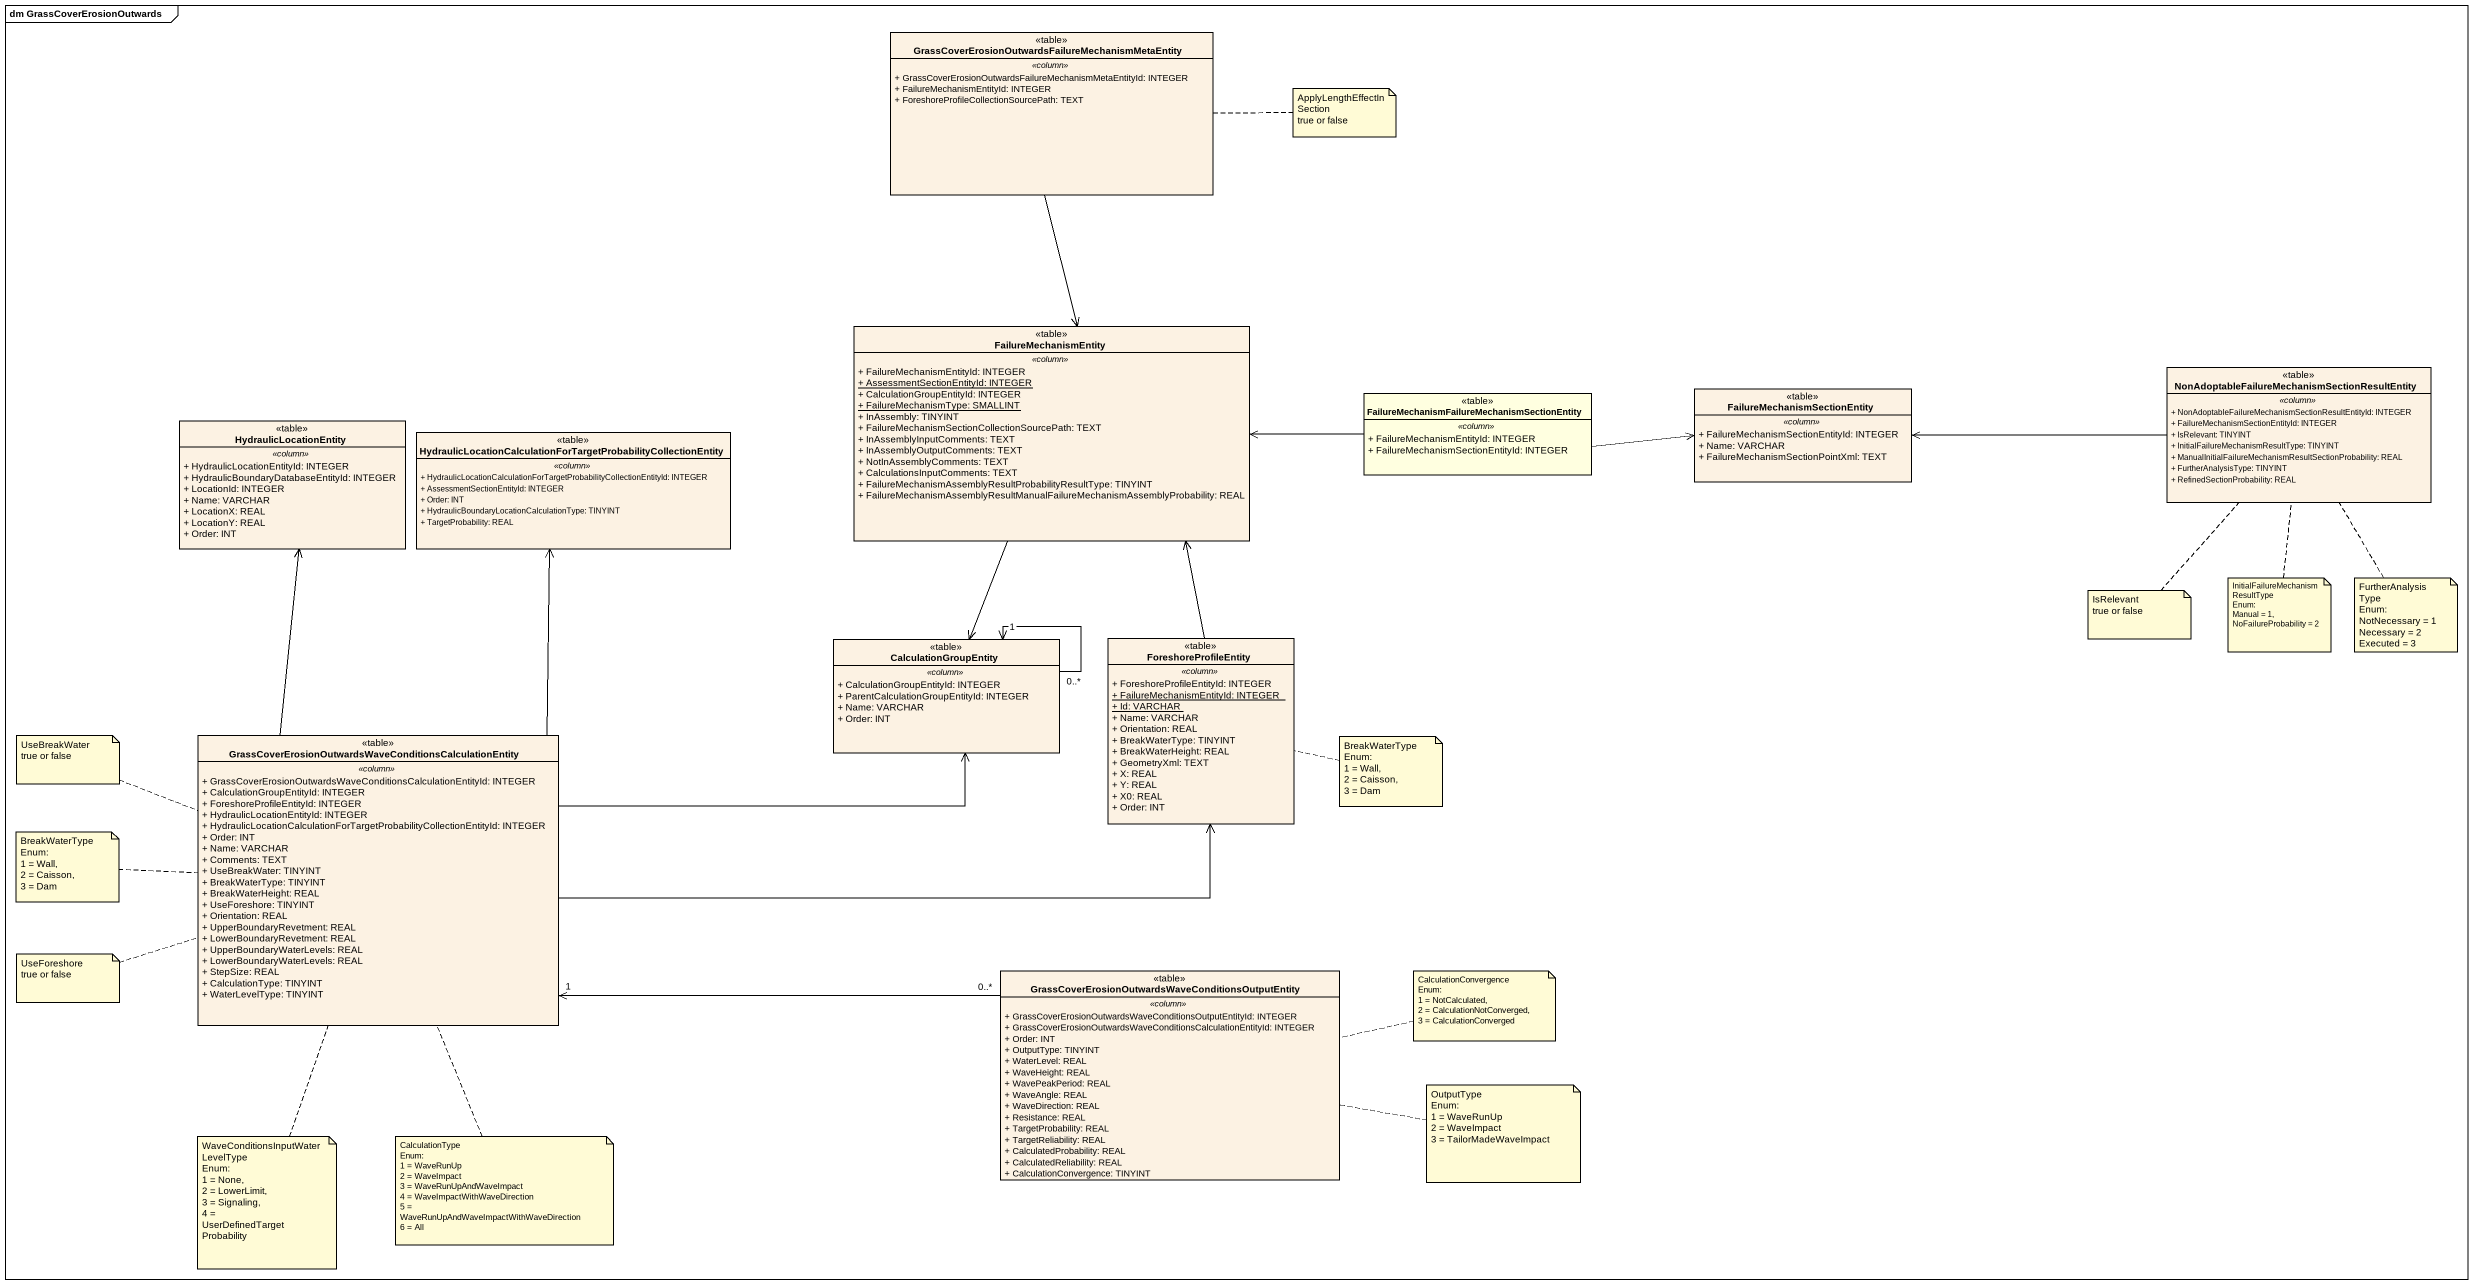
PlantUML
@startuml
mainframe dm GrassCoverErosionOutwards
hide circle
hide empty members
skinparam classAttributeIconSize 0
class "GrassCoverErosionOutwardsFailureMechanismMetaEntity" as GrassCoverErosionOutwardsFai <<table>> #FCF2E3 {
  .. <<column>> ..
  + GrassCoverErosionOutwardsFailureMechanismMetaEntityId: INTEGER
  + FailureMechanismEntityId: INTEGER
  + ForeshoreProfileCollectionSourcePath: TEXT
}
class FailureMechanismEntity <<table>> #FCF2E3 {
  .. <<column>> ..
  + FailureMechanismEntityId: INTEGER
  {static} + AssessmentSectionEntityId: INTEGER
  + CalculationGroupEntityId: INTEGER
  {static} + FailureMechanismType: SMALLINT
  + InAssembly: TINYINT
  + FailureMechanismSectionCollectionSourcePath: TEXT
  + InAssemblyInputComments: TEXT
  + InAssemblyOutputComments: TEXT
  + NotInAssemblyComments: TEXT
  + CalculationsInputComments: TEXT
  + FailureMechanismAssemblyResultProbabilityResultType: TINYINT
  + FailureMechanismAssemblyResultManualFailureMechanismAssemblyProbability: REAL
}
class "NonAdoptableFailureMechanismSectionResultEntity" as NonAdoptableFailureMechanism <<table>> #FCF2E3 {
  .. <<column>> ..
  + NonAdoptableFailureMechanismSectionResultEntityId: INTEGER
  + FailureMechanismSectionEntityId: INTEGER
  + IsRelevant: TINYINT
  + InitialFailureMechanismResultType: TINYINT
  + ManualInitialFailureMechanismResultSectionProbability: REAL
  + FurtherAnalysisType: TINYINT
  + RefinedSectionProbability: REAL
}
class HydraulicLocationEntity <<table>> #FCF2E3 {
  .. <<column>> ..
  + HydraulicLocationEntityId: INTEGER
  + HydraulicBoundaryDatabaseEntityId: INTEGER
  + LocationId: INTEGER
  + Name: VARCHAR
  + LocationX: REAL
  + LocationY: REAL
  + Order: INT
}
class "FailureMechanismFailureMechanismSectionEntity" as FailureMechanismFailureMecha <<table>> #FFFFE0 {
  .. <<column>> ..
  + FailureMechanismEntityId: INTEGER
  + FailureMechanismSectionEntityId: INTEGER
}
class "FailureMechanismSectionEntity" as FailureMechanismSectionEntit <<table>> #FCF2E3 {
  .. <<column>> ..
  + FailureMechanismSectionEntityId: INTEGER
  + Name: VARCHAR
  + FailureMechanismSectionPointXml: TEXT
}
class "HydraulicLocationCalculationForTargetProbabilityCollectionEntity" as HydraulicLocationCalculation <<table>> #FCF2E3 {
  .. <<column>> ..
  + HydraulicLocationCalculationForTargetProbabilityCollectionEntityId: INTEGER
  + AssessmentSectionEntityId: INTEGER
  + Order: INT
  + HydraulicBoundaryLocationCalculationType: TINYINT
  + TargetProbability: REAL
}
class CalculationGroupEntity <<table>> #FCF2E3 {
  .. <<column>> ..
  + CalculationGroupEntityId: INTEGER
  + ParentCalculationGroupEntityId: INTEGER
  + Name: VARCHAR
  + Order: INT
}
class ForeshoreProfileEntity <<table>> #FCF2E3 {
  .. <<column>> ..
  + ForeshoreProfileEntityId: INTEGER
  {static} + FailureMechanismEntityId: INTEGER
  {static} + Id: VARCHAR
  + Name: VARCHAR
  + Orientation: REAL
  + BreakWaterType: TINYINT
  + BreakWaterHeight: REAL
  + GeometryXml: TEXT
  + X: REAL
  + Y: REAL
  + X0: REAL
  + Order: INT
}
class "GrassCoverErosionOutwardsWaveConditionsCalculationEntity" as GrassCoverErosionOutwardsWav <<table>> #FCF2E3 {
  .. <<column>> ..
  + GrassCoverErosionOutwardsWaveConditionsCalculationEntityId: INTEGER
  + CalculationGroupEntityId: INTEGER
  + ForeshoreProfileEntityId: INTEGER
  + HydraulicLocationEntityId: INTEGER
  + HydraulicLocationCalculationForTargetProbabilityCollectionEntityId: INTEGER
  + Order: INT
  + Name: VARCHAR
  + Comments: TEXT
  + UseBreakWater: TINYINT
  + BreakWaterType: TINYINT
  + BreakWaterHeight: REAL
  + UseForeshore: TINYINT
  + Orientation: REAL
  + UpperBoundaryRevetment: REAL
  + LowerBoundaryRevetment: REAL
  + UpperBoundaryWaterLevels: REAL
  + LowerBoundaryWaterLevels: REAL
  + StepSize: REAL
  + CalculationType: TINYINT
  + WaterLevelType: TINYINT
}
class "GrassCoverErosionOutwardsWaveConditionsOutputEntity" as GrassCoverErosionOutwardsWav_2 <<table>> #FCF2E3 {
  .. <<column>> ..
  + GrassCoverErosionOutwardsWaveConditionsOutputEntityId: INTEGER
  + GrassCoverErosionOutwardsWaveConditionsCalculationEntityId: INTEGER
  + Order: INT
  + OutputType: TINYINT
  + WaterLevel: REAL
  + WaveHeight: REAL
  + WavePeakPeriod: REAL
  + WaveAngle: REAL
  + WaveDirection: REAL
  + Resistance: REAL
  + TargetProbability: REAL
  + TargetReliability: REAL
  + CalculatedProbability: REAL
  + CalculatedReliability: REAL
  + CalculationConvergence: TINYINT
}
GrassCoverErosionOutwardsFai --> FailureMechanismEntity
FailureMechanismEntity --> CalculationGroupEntity
NonAdoptableFailureMechanism -left-> FailureMechanismSectionEntit
FailureMechanismFailureMecha -left-> FailureMechanismEntity
FailureMechanismFailureMecha -right-> FailureMechanismSectionEntit
CalculationGroupEntity "0..*" --> "1" CalculationGroupEntity
ForeshoreProfileEntity -up-> FailureMechanismEntity
GrassCoverErosionOutwardsWav -up-> HydraulicLocationEntity
GrassCoverErosionOutwardsWav -up-> HydraulicLocationCalculation
GrassCoverErosionOutwardsWav -right-> CalculationGroupEntity
GrassCoverErosionOutwardsWav -right-> ForeshoreProfileEntity
GrassCoverErosionOutwardsWav_2 "0..*" -left-> "1" GrassCoverErosionOutwardsWav
note right of GrassCoverErosionOutwardsFai
  ApplyLengthEffectInSection
  true or false
end note
note bottom of NonAdoptableFailureMechanism
  InitialFailureMechanismResultType
  Enum:
  Manual = 1,
  NoFailureProbability = 2
end note
note bottom of NonAdoptableFailureMechanism
  FurtherAnalysisType
  Enum:
  NotNecessary = 1
  Necessary = 2
  Executed = 3
end note
note bottom of NonAdoptableFailureMechanism
  IsRelevant
  true or false
end note
note left of GrassCoverErosionOutwardsWav
  UseBreakWater
  true or false
end note
note right of ForeshoreProfileEntity
  BreakWaterType
  Enum:
  1 = Wall,
  2 = Caisson,
  3 = Dam
end note
note left of GrassCoverErosionOutwardsWav
  BreakWaterType
  Enum:
  1 = Wall,
  2 = Caisson,
  3 = Dam
end note
note left of GrassCoverErosionOutwardsWav
  UseForeshore
  true or false
end note
note right of GrassCoverErosionOutwardsWav_2
  CalculationConvergence
  Enum:
  1 = NotCalculated,
  2 = CalculationNotConverged,
  3 = CalculationConverged
end note
note right of GrassCoverErosionOutwardsWav_2
  OutputType
  Enum:
  1 = WaveRunUp
  2 = WaveImpact
  3 = TailorMadeWaveImpact
end note
note bottom of GrassCoverErosionOutwardsWav
  WaveConditionsInputWaterLevelType
  Enum:
  1 = None,
  2 = LowerLimit,
  3 = Signaling,
  4 = UserDefinedTargetProbability
end note
note bottom of GrassCoverErosionOutwardsWav
  CalculationType
  Enum:
  1 = WaveRunUp
  2 = WaveImpact
  3 = WaveRunUpAndWaveImpact
  4 = WaveImpactWithWaveDirection
  5 = WaveRunUpAndWaveImpactWithWaveDirection
  6 = All
end note
@enduml
